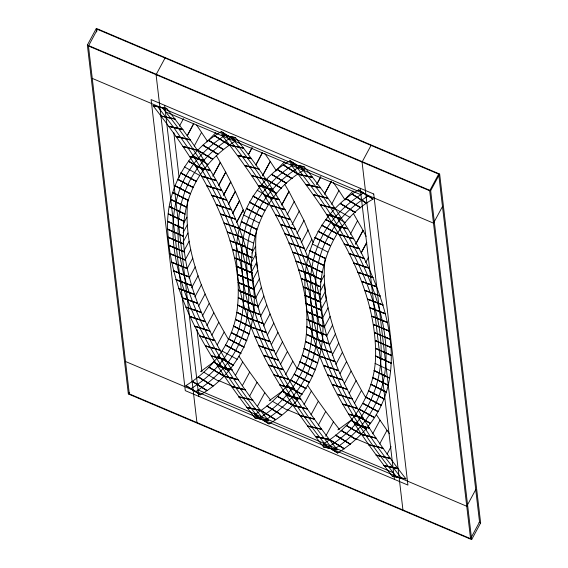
<?xml version="1.0" encoding="UTF-8"?>
<svg xmlns="http://www.w3.org/2000/svg" width="568" height="568" viewBox="0 0 568 568"><rect width="100%" height="100%" fill="white"/><g stroke="black" fill="none" stroke-linecap="round" stroke-linejoin="round"><path stroke-width="0.85" d="M167.652 229.224C165.92 189.861 187.291 151.301 221.357 131.591L235.748 140.828C128.496 209.059 209.798 349.05 268.614 420.639L254.996 417.998C212.666 363.165 170.656 300.713 167.652 229.224L183.279 236.217L167.652 229.316M228.592 339.65C203.955 297.639 182.427 249.522 187.916 199.666M236.316 258.355C234.584 218.985 255.955 180.425 290.014 160.716L304.412 169.96C262.643 193.383 244.943 243.473 253.733 289.219C258.064 331.052 237.019 373.836 200.341 394.81L185.949 385.565C206.056 373.211 222.926 354.915 231.297 332.642C240.882 308.992 238.461 283.091 236.316 258.355L251.944 265.341L236.316 258.447M280.486 364.365L287.422 351.493C267.705 314.054 251.596 271.824 256.58 228.797M304.973 287.479C303.248 248.117 324.619 209.556 358.678 189.847L373.07 199.084C331.307 222.514 313.607 272.604 322.397 318.35C326.728 360.183 305.683 402.968 269.005 423.934L254.613 414.697C274.72 402.336 291.583 384.039 299.961 361.766C309.539 338.123 307.125 312.222 304.973 287.479L320.608 294.472L304.981 287.571M321.147 309.326L326.458 299.485C324.25 285.775 323.44 271.731 325.244 257.922M391.238 363.279L375.618 356.022C376.3 283.325 332.997 219.418 290.404 164.017L304.022 166.658C364.23 239.937 447.442 383.23 337.669 453.065L323.277 443.828C354.12 425.759 374.965 391.963 375.618 356.022L391.245 363.101M240.69 321.942C244.744 304.434 244.453 286.173 241.542 268.515M240.69 321.942C234.456 350.03 215.244 373.978 190.869 388.725M87.358 45.057L96.34 28.4L439.653 174.042L480.642 522.943L471.66 539.6L128.347 393.958L87.358 45.057L430.672 190.699L471.66 539.6M88.459 45.994L97.44 29.337L438.673 174.099L479.541 522.006L470.56 538.663L129.327 393.901L88.459 45.994L429.692 190.756L470.56 538.663M165.061 58.028L156.079 74.685L196.954 422.585M179.396 126.153L183.507 118.627M187.199 135.681L193.731 123.568M187.255 135.766L193.759 123.611M194.284 145.997L201.583 132.287M183.244 223.984L186.915 217.168M212.936 175.988L220.285 162.363M212.979 176.066L220.306 162.398L216.28 155.554M183.144 232.575L187.22 224.999M183.066 242.11L187.958 233.022M218.382 185.821L225.702 172.154L220.306 162.398M218.808 185.097L225.744 172.232M183.826 251.07L189.13 241.23M185.012 260.208L190.727 249.608M223.366 195.449L230.714 181.824L225.723 172.189M223.813 194.767L230.75 181.895M248.436 154.489L252.107 147.673L248.493 154.567M187.035 268.763L192.751 258.163M228.364 204.231L235.301 191.359M228.4 204.302L235.322 191.395L230.729 181.859M189.08 278.242L195.2 266.882M128.347 393.958L129.163 392.438M255.891 164.855L262.395 152.7L255.919 164.89M191.551 287.877L198.076 275.764M232.553 213.66L239.476 200.752L235.322 191.395M232.568 213.696L239.504 200.831M194.845 296.908L201.377 284.795M236.707 222.159L243.225 210.011M236.721 222.194L243.253 210.082L239.49 200.795M262.899 175.043L270.24 161.418L264.759 153.438M262.544 175.881L270.269 161.461L276.41 170.833M198.566 306.095L205.098 293.983M202.3 316.177L209.237 303.305M206.851 325.641L213.795 312.769M251.908 253.108L255.579 246.299M281.6 205.119L288.949 191.487L284.944 184.678M282.055 204.437L288.991 191.565L303.986 220.526L313.117 242.493M211.821 335.234L218.758 322.368M251.801 261.699L255.884 254.13M251.865 271.326L256.757 262.182L255.934 256.438M287.06 214.988L294.366 201.285M217.203 344.954L224.14 332.081M252.483 280.201L257.794 270.361M253.676 289.339L259.391 278.739M292.066 224.651L299.371 210.948M320.771 176.804L316.717 184.415L320.828 176.882M255.295 298.647L261.415 287.294M297.064 233.427L303.965 220.483M257.744 307.366L263.864 296.013M324.527 193.944L331.052 181.831M324.584 194.022L331.492 181.114M260.62 316.248L266.74 304.888M301.232 242.827L308.14 229.884M235.351 375.555L242.699 361.93L238.936 356.186M263.509 326.039L270.041 313.926M305.385 251.326L311.889 239.135M331.613 204.253L338.904 190.55L333.423 182.569M267.23 335.219L273.762 323.107M371.046 145.415L362.072 162.072L402.939 509.972M242.33 385.707L249.679 372.083L242.699 361.93M271.369 344.549L277.901 332.436M249.7 395.96L257.048 382.328L249.679 372.083M275.515 354.773L282.459 341.9M320.565 282.239L324.243 275.423M257.453 406.29L264.802 392.665L257.048 382.335M350.307 234.321L357.613 220.618M320.466 290.83L324.548 283.262M320.529 300.458L325.414 291.306M355.703 244.077L363.03 230.409M355.724 244.112L363.073 230.487L353.608 213.809M285.455 374.837L292.804 361.212L287.422 351.493M322.34 318.471L328.055 307.87L326.458 299.485M366.814 242.351L361.12 252.987L366.445 243.182M323.952 327.779L330.079 316.419L328.055 307.87M365.721 262.558L368.547 257.183M326.408 336.497L332.529 325.137L330.079 316.426M329.284 345.379L335.404 334.019L332.529 325.144M304.015 404.686L311.356 391.054L307.6 385.31M332.173 355.17L338.705 343.058L335.404 334.019M335.894 364.351L342.426 352.238L338.705 343.058M429.692 190.756L438.673 174.099M430.672 190.699L439.653 174.042M310.994 414.839L318.343 401.214L311.363 391.061M340.033 373.68L346.565 361.567L342.426 352.238M318.364 425.084L325.712 411.459L318.343 401.214M344.18 383.897L351.116 371.032L346.565 361.567M442.479 206.496L433.498 223.153L92.264 78.391M325.712 436.181L333.466 421.797L325.712 411.459M349.15 393.496L356.086 380.624L351.116 371.032M354.524 403.209L361.468 390.344L356.086 380.624M372.679 433.81L380.02 420.185L376.257 414.441M379.658 443.97L387 430.338L380.027 420.185M387.028 454.215L391.111 446.647M475.735 489.609L466.754 506.265L125.521 361.504M356.228 423.295C412.808 353.275 361.241 258.397 318.321 195.917M206.908 141.865L215.783 132.72M275.572 170.996L284.44 161.852M344.833 199.467L353.104 190.976M356.221 423.295C348.191 432.603 338.599 440.47 328.197 446.988M214.768 361.234L200.561 371.6M283.432 390.358L269.225 400.731M352.096 419.489L337.889 429.862M226.149 134.673C117.214 203.969 199.794 346.161 259.541 418.879M230.821 137.669C122.709 206.447 204.665 347.566 263.957 419.731M294.813 163.797C185.878 233.1 268.458 375.292 328.197 448.003M299.485 166.8C191.373 235.578 273.329 376.698 332.621 448.862M363.477 192.928C254.542 262.224 337.122 404.423 396.862 477.134M368.149 195.924C264.219 260.726 336.54 396.741 393.148 467.578M195.541 391.728C304.476 322.432 221.896 180.233 162.157 107.522M259.533 417.856C288.288 400.809 308.964 370.379 311.747 336.788C315.68 294.515 299.982 253.271 280.578 216.507M264.205 420.86C373.14 351.556 290.56 209.365 230.821 136.654M332.869 449.984C441.805 380.688 359.224 238.489 299.485 165.778M153.076 105.762L166.694 108.403C207.973 161.255 246.945 220.916 254.137 289.211C265.263 349.547 300.145 402.215 337.278 449.771L323.661 447.123C282.381 394.277 243.416 334.616 236.217 266.314C225.098 205.978 190.209 153.31 153.076 105.762L166.793 108.523M221.74 134.886L235.358 137.534C276.637 190.379 315.602 250.041 322.801 318.343C333.92 378.678 368.81 431.346 405.942 478.895L392.325 476.254C351.045 423.401 312.08 363.74 304.881 295.445C293.762 235.109 258.873 182.434 221.74 134.886L235.457 137.655M175.05 119.095L161.149 116.085L174.859 118.854M243.707 148.227L229.813 145.216L243.523 147.985M290.404 164.017L304.114 166.779M312.372 177.358L298.477 174.348L312.187 177.109M246.831 407.54L260.549 410.309L246.647 407.299M254.904 417.87L268.614 420.639M315.496 436.671L329.213 439.44L315.311 436.43M323.568 447.002L337.278 449.771M384.16 465.803L397.87 468.565L383.975 465.561M392.232 476.133L405.942 478.895M161.149 116.085L174.958 118.975M229.813 145.216L243.622 148.106M298.477 174.348L312.286 177.237M246.739 407.419L260.549 410.309M315.403 436.551L329.213 439.44M384.06 465.682L397.87 468.565M182.917 129.589L168.845 126.337L182.74 129.348M251.581 158.72L237.502 155.469L251.404 158.479M320.245 187.845L306.166 184.6L320.068 187.603M238.951 397.046L252.852 400.057L238.78 396.805M307.615 426.177L321.516 429.188L307.437 425.936M376.279 455.309L390.18 458.312L376.101 455.067M168.845 126.337L182.832 129.468M237.502 155.469L251.496 158.6M306.166 184.6L320.16 187.724M238.865 396.925L252.852 400.057M307.522 426.057L321.516 429.188M376.186 455.188L390.18 458.312M190.401 139.991L176.151 136.505L190.23 139.756M259.058 169.122L244.815 165.636L258.894 168.888M327.722 198.253L313.479 194.76L327.558 198.012M231.467 386.645L245.539 389.889L231.297 386.403M300.131 415.769L314.203 419.021L299.961 415.535M368.788 444.9L382.868 448.152L368.625 444.659M176.151 136.505L190.315 139.877M244.815 165.636L258.98 169.001M313.479 194.76L327.644 198.133M231.382 386.524L245.539 389.889M300.039 415.648L314.203 419.021M368.703 444.779L382.868 448.152M197.479 150.307L183.081 146.579L197.323 150.066M266.144 179.431L251.738 175.711L265.987 179.197M334.808 208.562L320.402 204.835L334.644 208.328M224.374 376.328L238.617 379.815L224.211 376.094M293.038 405.46L307.281 408.946L292.875 405.225M361.695 434.591L375.945 438.077L361.539 434.35M183.081 146.579L197.401 150.186M251.738 175.711L266.065 179.318M320.402 204.835L334.729 208.442M224.289 376.208L238.617 379.815M292.953 405.339L307.281 408.946M361.617 434.47L375.945 438.077M204.16 160.517L189.613 156.555L204.011 160.282M272.825 189.641L258.277 185.686L272.675 189.407M341.489 218.772L326.934 214.81L341.34 218.538M217.679 366.119L232.085 369.839L217.53 365.884M286.343 395.25L300.749 398.97L286.194 395.016M355.007 424.374L369.413 428.102L354.858 424.14M189.613 156.555L204.089 160.396M258.277 185.686L272.754 189.527M326.934 214.81L341.418 218.652M217.601 365.998L232.085 369.839M286.265 395.129L300.749 398.97M354.929 424.26L369.413 428.102M210.444 170.613L195.747 166.424L210.302 170.386M279.101 199.744L264.411 195.555L278.966 199.51M347.765 228.876L333.075 224.687L347.623 228.641M211.395 356.015L225.943 359.97L211.253 355.781M280.059 385.139L294.607 389.101L279.917 384.912M348.716 414.271L363.271 418.233L348.582 414.044M195.747 166.424L210.373 170.499M264.411 195.555L279.037 199.631M333.075 224.687L347.701 228.755M211.324 355.895L225.943 359.97M279.981 385.026L294.607 389.101M348.645 414.157L363.271 418.233M216.309 180.603L201.484 176.186L216.181 180.375M284.973 209.734L270.148 205.311L284.845 209.5M353.637 238.858L338.812 234.442L353.502 238.631M205.517 346.026L220.206 350.215L205.389 345.791M274.181 375.15L288.871 379.339L274.046 374.923M342.845 404.281L357.535 408.47L342.71 404.054M201.484 176.186L216.245 180.489M270.148 205.311L284.909 209.62M338.812 234.442L353.573 238.745M205.446 345.905L220.206 350.215M274.11 375.036L288.871 379.339M342.774 404.167L357.535 408.47M221.769 190.472L206.823 185.828L221.648 190.244M290.425 219.596L275.487 214.952L290.305 219.376M359.09 248.727L344.151 244.084L358.969 248.5M200.05 336.157L214.874 340.573L199.929 335.929M268.714 365.281L283.538 369.697L268.593 365.054M337.378 394.412L352.195 398.828L337.257 394.185M206.823 185.828L221.705 190.358M275.487 214.952L290.369 219.489M344.151 244.084L359.033 248.614M199.986 336.043L214.874 340.573M268.65 365.167L283.538 369.697M337.314 394.298L352.195 398.828M226.802 200.213L211.75 195.342L226.696 199.986M295.466 229.337L280.414 224.474L295.36 229.117M364.131 258.468L349.079 253.605L364.017 258.248M195.001 326.408L209.947 331.052L194.888 326.188M263.666 355.54L278.604 360.183L263.552 355.312M332.33 384.664L347.268 389.314L332.216 384.444M211.75 195.342L226.753 200.099M280.414 224.474L295.417 229.231M349.079 253.605L364.081 258.355M194.945 326.295L209.947 331.052M263.609 355.426L278.604 360.183M332.266 384.557L347.268 389.314M231.424 209.819L216.273 204.736L231.325 209.599M300.089 238.951L284.93 233.86L299.989 238.73M368.753 268.075L353.594 262.991L368.653 267.855M190.372 316.802L205.424 321.666L190.266 316.582M259.036 345.926L274.088 350.797L258.93 345.706M327.693 375.058L342.752 379.921L327.594 374.837M216.273 204.736L231.375 209.713M284.93 233.86L300.039 238.837M353.594 262.991L368.703 267.968M190.315 316.688L205.424 321.666M258.98 345.82L274.088 350.797M327.644 374.944L342.752 379.921M235.621 219.284L220.377 213.987L235.535 219.071M304.285 248.415L289.041 243.111L304.192 248.202M372.949 277.546L357.705 272.242L372.856 277.326M186.162 307.331L201.321 312.414L186.07 307.111M254.826 336.455L269.985 341.546L254.734 336.242M323.49 365.586L338.642 370.67L323.398 365.366M220.377 213.987L235.578 219.177M289.041 243.111L304.242 248.308M357.705 272.242L372.906 277.44M186.112 307.217L201.321 312.414M254.776 336.348L269.985 341.546M323.44 365.472L338.642 370.67M239.398 228.613L224.069 223.096L239.313 228.4M308.112 257.581L323.654 265.341L308.076 257.744L292.733 252.22L307.977 257.524M376.726 286.868L361.39 281.352L376.641 286.655M182.378 298.001L197.629 303.305L182.3 297.788M251.042 327.132L266.293 332.429L250.964 326.919M319.706 356.257L334.957 361.56L319.621 356.044L304.036 348.447L319.571 356.2M224.069 223.096L239.355 228.506M292.733 252.22L308.019 257.631L323.654 265.341M361.39 281.352L376.683 286.762M182.335 297.895L197.629 303.305M250.999 327.019L266.293 332.429M319.663 356.15L334.957 361.56M242.742 237.779L227.342 232.056L242.671 237.573M311.406 266.91L296.006 261.188L311.335 266.704M380.07 296.042L364.663 290.312L379.999 295.829M179.026 288.828L194.355 294.345L178.956 288.615M247.691 317.952L263.019 323.469L247.612 317.746M316.348 347.084L331.684 352.6L316.277 346.87M227.342 232.056L242.706 237.68M296.006 261.188L311.37 266.804M364.663 290.312L380.035 295.935M178.984 288.721L194.355 294.345M247.648 317.846L263.019 323.469M316.312 346.977L331.684 352.6M245.66 246.796L230.196 240.867L245.596 246.59M314.324 275.927L298.853 269.992L314.26 275.721M382.981 305.051L367.517 299.123L382.924 304.846M176.101 279.811L191.501 285.534L176.037 279.605M244.765 308.935L260.165 314.658L244.701 308.729M313.422 338.066L328.829 343.789L313.366 337.861M230.196 240.867L245.632 246.697M298.853 269.992L314.289 275.821M367.517 299.123L382.953 304.952M176.066 279.704L191.501 285.534M244.73 308.836L260.165 314.658M313.394 337.96L328.829 343.789M248.145 255.65L232.624 249.515L248.088 255.444M316.802 284.774L301.288 278.647L316.752 284.575M385.466 313.905L369.953 307.771L385.416 313.706M173.602 270.95L189.073 276.886L173.552 270.751M242.266 300.081L257.73 306.01L242.216 299.883M310.93 329.213L326.394 335.141L310.881 329.007M232.624 249.515L248.117 255.55M301.288 278.647L316.781 284.674M369.953 307.771L385.445 313.806M173.574 270.851L189.073 276.886M242.238 299.982L257.73 306.01M310.902 329.106L326.394 335.141M250.19 264.333L234.634 258L250.147 264.134M318.854 293.457L303.298 287.131L318.811 293.258M387.518 322.589L371.962 316.255L387.475 322.39M171.543 262.267L187.064 268.401L171.5 262.068M240.207 291.391L255.721 297.525L240.165 291.199M308.871 320.522L324.385 326.657L308.829 320.324M234.634 258L250.176 264.234M303.298 287.131L318.84 293.358M371.962 316.255L387.497 322.489M171.522 262.167L187.064 268.401M240.186 291.292L255.721 297.525M308.85 320.423L324.385 326.657M251.809 272.839L236.217 266.314L251.78 272.647M320.473 301.97L304.881 295.445L320.437 301.771M389.137 331.094L373.545 324.569L389.101 330.903M169.917 253.754L185.48 260.08L169.889 253.562M238.581 282.885L254.137 289.211L238.546 282.686M307.245 312.01L322.801 318.343L307.21 311.818M236.217 266.314L251.794 272.739M304.881 295.445L320.459 301.871M373.545 324.569L389.123 331.002M169.896 253.655L185.48 260.08M238.56 282.786L254.137 289.211M307.224 311.91L322.801 318.343M168.724 245.419L184.316 251.944L168.703 245.234M252.987 281.167L237.374 274.45L252.966 280.975M237.388 274.55L252.98 281.075L237.367 274.358M321.651 310.298L306.038 303.582L321.63 310.107M306.053 303.681L321.644 310.199L306.031 303.489M390.315 339.423L374.702 332.713L390.294 339.238M165.38 111.782L360.964 194.753M168.71 245.326L184.316 251.944M237.374 274.45L252.98 281.075M306.038 303.582L321.644 310.199M374.702 332.713L390.308 339.33M218.41 380.439L231.432 385.97M287.614 409.798L299.826 414.981M356.008 438.815L369.03 444.339M198.054 389.904L393.638 472.874M479.009 522.255L480.642 522.943M305.3 295.53L320.913 302.247L305.286 295.346M236.636 266.399L252.249 273.116L236.622 266.214M167.972 237.275L183.585 243.984L167.958 237.09M391.061 347.566L375.434 340.672L391.047 347.382M322.397 318.442L306.77 311.541L322.383 318.257M253.733 289.311L238.106 282.41L253.726 289.126M305.293 295.438L320.913 302.247M236.629 266.307L252.249 273.116M167.965 237.175L183.585 243.984M375.434 340.672L391.054 347.474M306.77 311.541L322.397 318.35M238.106 282.41L253.733 289.219M391.366 355.518L375.739 348.44L391.366 355.341M322.702 326.394L307.075 319.315L322.702 326.209M254.045 297.263L238.411 290.184L254.038 297.085M375.739 348.44L391.373 355.433M307.075 319.315L322.709 326.302M238.411 290.184L254.045 297.178M305.101 279.811L320.728 286.89L305.108 279.634M236.437 250.68L252.064 257.758L236.444 250.502M167.773 221.555L183.4 228.634L167.78 221.378M304.981 287.394L320.608 294.472M236.316 258.262L251.944 265.341M167.652 229.131L183.279 236.217M322.574 334.147L306.954 326.891L322.581 333.977M253.91 305.023L238.29 297.767L253.924 304.846M305.101 279.719L320.728 286.89M236.437 250.594L252.064 257.758M167.773 221.463L183.4 228.634M375.618 356.022L391.245 363.193M306.954 326.891L322.581 334.062M238.29 297.767L253.917 304.931M305.655 272.249L321.275 279.506L305.676 272.079M236.991 243.118L252.611 250.374L237.012 242.948M168.327 213.994L183.947 221.25L168.348 213.816M375.072 363.406L390.67 370.833M322.013 341.709L306.408 334.282L322.028 341.538M253.349 312.577L237.744 305.151L253.364 312.407M305.662 272.164L321.275 279.506M236.998 243.033L252.611 250.374M168.334 213.902L183.947 221.25M306.408 334.282L322.02 341.624M237.744 305.151L253.356 312.492M306.649 264.894L322.248 272.32L306.677 264.724M253.591 243.189L238.013 235.599M169.321 206.631L184.927 214.065L169.349 206.468M389.669 378.189L374.099 370.592L389.698 378.018M321.005 349.057L305.435 341.46L321.034 348.894M252.348 319.933L236.771 312.336L252.369 319.763M306.656 264.809L322.248 272.32M169.335 206.553L184.927 214.065M374.099 370.592L389.691 378.103M305.435 341.46L321.026 348.979M236.771 312.336L252.362 319.848M239.412 228.62L254.989 236.21L239.455 228.457M170.748 199.489L186.325 207.086L170.791 199.325M388.235 385.331L372.693 377.571L388.271 385.168M250.907 327.069L235.372 319.315L250.942 326.912M239.433 228.535L254.989 236.21M170.769 199.404L186.325 207.086M372.693 377.571L388.256 385.253M304.036 348.447L319.592 356.122M235.372 319.315L250.928 326.99M309.936 250.815L325.478 258.568L309.986 250.658M241.279 221.683L256.814 229.444L241.322 221.527M172.615 192.559L188.15 200.312L172.665 192.396M386.361 392.254L370.868 384.344L386.403 392.097M317.697 363.129L302.204 355.213L317.746 362.973M249.032 333.998L233.547 326.082L249.082 333.842M309.965 250.736L325.478 258.568M241.301 221.605L256.814 229.444M172.636 192.474L188.15 200.312M370.868 384.344L386.382 392.176M302.204 355.213L317.725 363.051M233.547 326.082L249.061 333.92M327.722 252.014L312.293 243.949M243.573 214.974L259.065 222.883M174.908 185.843L190.401 193.759L174.972 185.693M384.053 398.963L368.618 390.898L384.11 398.814M315.389 369.832L299.961 361.766L315.446 369.683M246.725 340.708L231.297 332.642L246.782 340.551M174.937 185.764L190.401 193.759M368.618 390.898L384.082 398.892M299.961 361.766L315.417 369.761M231.297 332.642L246.761 340.63M314.963 237.609L330.399 245.674L315.034 237.467M246.306 208.484L261.734 216.55L246.37 208.335M177.642 179.353L193.07 187.419L177.706 179.204M381.313 405.445L365.948 397.238L381.384 405.303M312.649 376.321L297.284 368.107L312.719 376.172M243.984 347.19L228.627 338.975L244.055 347.041M314.999 237.538L330.399 245.674M246.334 208.406L261.734 216.55M177.67 179.282L193.07 187.419M365.948 397.238L381.348 405.375M297.284 368.107L312.684 376.25M228.627 338.975L244.02 347.119M318.13 231.346L333.487 239.561L318.201 231.211M249.466 202.222L264.823 210.43L249.544 202.08M180.802 173.091L196.166 181.306L180.88 172.949M378.139 411.708L362.86 403.351L378.217 411.566M309.482 382.576L294.196 374.22L309.56 382.434M240.818 353.445L225.531 345.096L240.896 353.303M318.165 231.275L333.487 239.561M249.501 202.151L264.823 210.43M180.837 173.02L196.166 181.306M362.86 403.351L378.181 411.637M294.196 374.22L309.517 382.505M225.531 345.096L240.86 353.381M321.715 225.319L337.001 233.675L321.8 225.184M253.051 196.187L268.337 204.544L253.136 196.052M199.673 175.413L184.479 166.928M374.546 417.728L359.345 409.237L374.631 417.594M305.882 388.604L290.681 380.113L305.967 388.462M222.024 350.981L237.303 359.338M321.758 225.248L337.001 233.675M253.094 196.123L268.337 204.544M359.345 409.237L374.589 417.665M290.681 380.113L305.925 388.533M325.727 219.525L340.928 228.016L325.826 219.39M272.264 198.885L257.162 190.266M188.406 161.269L203.6 169.754L188.498 161.134M370.521 423.522L355.419 414.896L370.62 423.387M301.856 394.391L286.755 385.771L301.956 394.263M233.192 365.26L218.091 356.64L233.292 365.132M325.776 219.461L340.928 228.016M188.448 161.198L203.6 169.754M355.419 414.896L370.57 423.458M286.755 385.771L301.906 394.327M218.091 356.64L233.242 365.196M330.171 213.966L345.266 222.592M261.507 184.841L276.602 193.461L261.614 184.714M207.945 164.329L192.95 155.582M366.069 429.067L351.081 420.327L366.175 428.946M297.412 399.943L282.417 391.196L297.518 399.815M228.748 370.812L213.753 362.064L228.854 370.684M261.557 184.778L276.602 193.461M351.081 420.327L366.126 429.01M282.417 391.196L297.462 399.879M213.753 362.064L228.805 370.748M335.028 208.655L350.023 217.402M266.364 179.523L281.359 188.271L266.484 179.41M197.699 150.399L212.695 159.147L197.82 150.279M361.205 434.378L346.324 425.51L361.319 434.257M292.541 405.247L277.667 396.386L292.655 405.126M223.877 376.123L209.003 367.255L223.991 376.002M266.42 179.467L281.359 188.271M197.756 150.335L212.695 159.147M346.324 425.51L361.262 434.321M277.667 396.386L292.598 405.19M209.003 367.255L223.941 376.059M340.303 203.585L355.178 212.453L340.431 203.472M271.639 174.461L286.513 183.322L271.767 174.348M202.975 145.33L217.856 154.198L203.103 145.216M355.916 439.44L341.169 430.459L356.044 439.327M272.505 401.327L287.38 410.195M203.841 372.203L218.588 381.178M340.367 203.529L355.178 212.453M271.703 174.404L286.513 183.322M203.039 145.273L217.856 154.198M341.169 430.459L355.98 439.383M345.997 198.772L360.744 207.753L346.132 198.665M277.333 169.64L292.08 178.622L277.468 169.534M208.669 140.516L223.416 149.49L208.804 140.403M350.215 444.247L335.603 435.166L350.349 444.14M281.55 415.123L266.939 406.035L281.685 415.016M212.894 385.991L198.275 376.904L213.028 385.885M346.061 198.715L360.744 207.753M277.397 169.591L292.08 178.622M208.733 140.459L223.416 149.49M335.603 435.166L350.286 444.197M266.939 406.035L281.621 415.066M198.275 376.904L212.957 385.942M352.096 194.206L366.708 203.294L352.238 194.107M283.432 165.075L298.044 174.163L283.581 164.976M214.768 135.951L229.387 145.039L214.917 135.844M344.109 448.805L329.639 439.618L344.251 448.706M275.445 419.681L260.975 410.494L275.586 419.575M206.78 390.55L192.311 381.362L206.922 390.45M352.167 194.157L366.708 203.294M283.503 165.025L298.044 174.163M214.839 135.894L229.387 145.039M329.639 439.618L344.18 448.755M260.975 410.494L275.515 419.631M192.311 381.362L206.851 390.5M358.607 189.897L373.07 199.084M289.943 160.765L304.412 169.96M221.279 131.641L235.748 140.828M323.277 443.828L337.74 453.015M254.613 414.697L269.076 423.884M185.949 385.565L200.419 394.76M295.062 164.919L318.321 195.917M226.398 135.795C246.562 161.191 265.185 187.923 280.578 216.507M157.734 106.663L173.623 127.409L187.972 147.815M393.148 467.578L401.285 477.993M333.466 421.797L339.43 429.429M264.802 392.665L270.773 400.305M387.007 430.345L389.463 433.76M196.599 125.038L207.746 141.702M338.933 190.585L345.074 199.964M187.98 147.815C212.361 184.572 233.824 224.637 241.542 268.515M361.468 390.344L365.913 397.912M292.804 361.212L297.249 368.781M363.051 230.452L366.126 236.387M243.239 210.046L244.453 213.362M255.259 252.235L255.586 253.974M324.598 285.569L326.16 299.393M360.204 188.271L394.398 479.356M173.822 132.628L179.09 177.464M196.961 329.575L201.917 371.777M164.621 105.3L198.814 396.386M96.34 28.4L96.752 31.922M256.757 262.21L257.354 268.657M373.73 194.007L151.095 99.563L185.289 390.642L407.923 485.093L373.73 194.007"/></g></svg>
